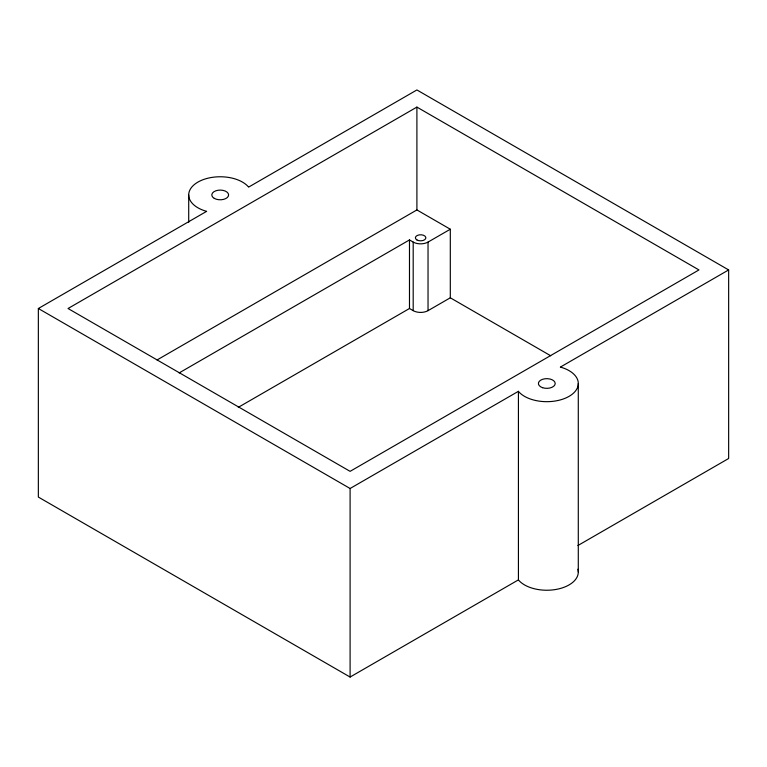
<?xml version="1.0" encoding="UTF-8"?>
<svg xmlns="http://www.w3.org/2000/svg" width="767" height="767" viewBox="0 0 767 767"><rect width="100%" height="100%" fill="white"/><g stroke="black" fill="none" stroke-linecap="round" stroke-linejoin="round"><path stroke-width="1.15" d="M38.35 308.507L350.097 488.493L518.425 391.314L518.425 579.871L350.097 677.05L38.35 497.064L38.35 308.507L206.668 211.328L205.911 211.146A31.495 18.178 0 0 1 197.934 182.086A31.495 18.178 0 0 1 248.259 186.688L248.575 187.129L416.903 89.95L728.65 269.936L728.65 458.493L577.887 545.538M416.903 107.092L68.042 308.507L350.097 471.35L698.958 269.936L416.903 107.092L416.903 209.937L157.072 359.953M179.142 372.925L409.482 239.937L413.192 242.084A10.498 6.059 0 0 0 428.034 242.084L450.306 229.228L450.306 297.797L550.687 355.754M238.278 407.344L409.482 308.507L413.192 310.654A10.498 6.059 0 0 0 428.034 310.654L450.306 297.797M728.65 269.936L560.332 367.115L561.089 367.297A31.495 18.178 0 0 1 569.066 396.357A31.495 18.178 0 0 1 518.741 391.755L518.425 391.314M416.903 209.937L450.306 229.228M518.425 579.871L518.741 580.312A31.495 18.178 0 0 0 556.526 589.353A31.495 18.178 0 0 0 577.896 569.21M578.289 383.5L578.289 572.057M428.034 242.084L428.034 310.654M413.192 242.084L413.192 310.654M409.482 239.937L409.482 308.507M350.097 488.493L350.097 677.05M188.711 194.943L188.711 222.392M416.903 239.937A5.244 3.03 0 0 0 425.685 238.585A5.244 3.03 0 0 0 419.252 234.875A5.244 3.03 0 0 0 416.903 239.937M214.261 198.365A8.399 4.851 0 0 0 228.317 196.199A8.399 4.851 0 0 0 218.029 190.254A8.399 4.851 0 0 0 214.261 198.365M542.595 387.699A8.399 4.851 0 0 0 555.193 383.5A8.399 4.851 0 0 0 542.595 379.301A8.399 4.851 0 0 0 542.595 387.699"/></g></svg>
